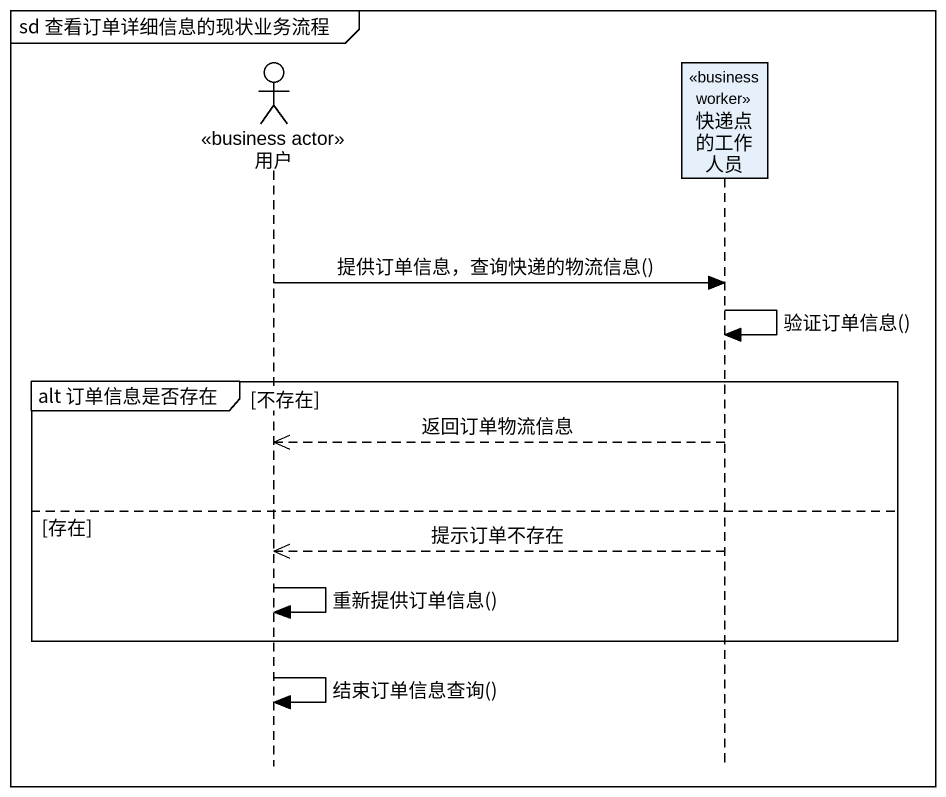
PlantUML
@startuml
mainframe sd 查看订单详细信息的现状业务流程
hide footbox
actor 用户 <<business actor>>
participant 快递点的工作人员 <<business worker>>

用户 -> 快递点的工作人员 : 提供订单信息，查询快递的物流信息()
快递点的工作人员 -> 快递点的工作人员 : 验证订单信息()
group alt 订单信息是否存在 [不存在]
  快递点的工作人员 -->> 用户 : 返回订单物流信息
else 存在
  快递点的工作人员 -->> 用户 : 提示订单不存在
  用户 -> 用户 : 重新提供订单信息()
end
用户 -> 用户 : 结束订单信息查询()
@enduml
